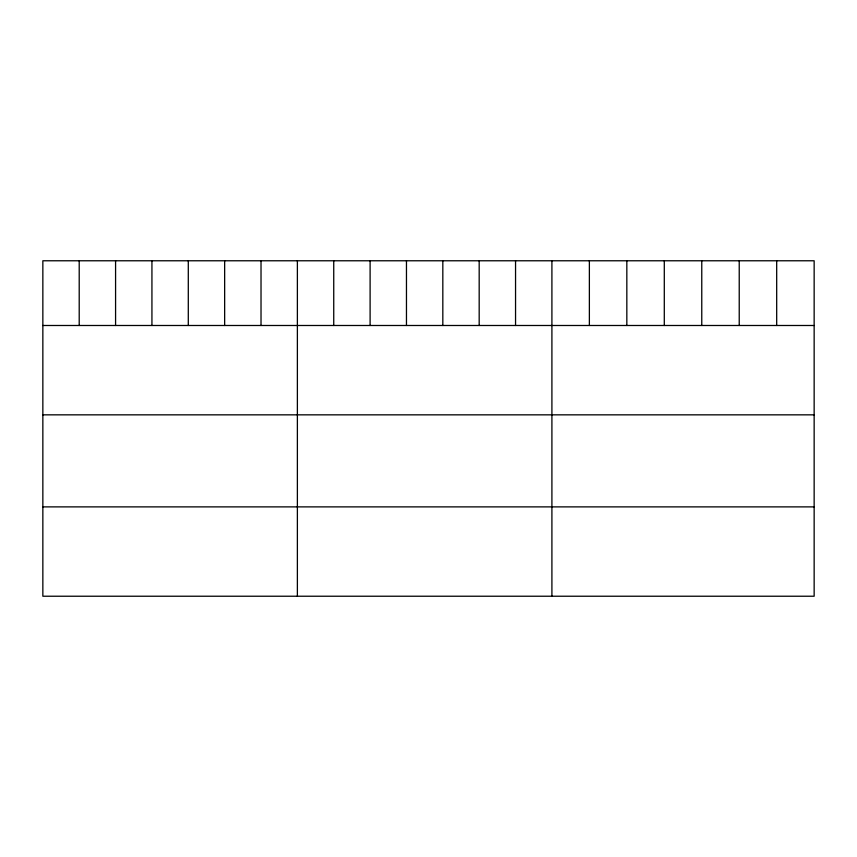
<?xml version="1.0" encoding="UTF-8"?>
<svg xmlns="http://www.w3.org/2000/svg" width="857" height="857" viewBox="0 0 857 857"><rect width="100%" height="100%" fill="white"/><g stroke="black" fill="none" stroke-linecap="round" stroke-linejoin="round"><path stroke-width="1.29" d="M814.15 325.489L814.15 596.226L42.85 596.226L42.85 260.774L814.15 260.774L814.15 325.489L42.85 325.489M42.85 414.842L814.15 414.842M42.85 506.883L814.15 506.883M776.688 260.774L776.688 325.489M739.227 260.774L739.227 325.489M701.765 260.774L701.765 325.489M664.293 260.774L664.293 325.489M626.831 260.774L626.831 325.489M589.37 260.774L589.37 325.489M551.908 260.774L551.908 596.226M515.55 260.774L515.55 325.489M479.181 260.774L479.181 325.489M442.823 260.774L442.823 325.489M406.464 260.774L406.464 325.489M370.106 260.774L370.106 325.489M333.737 260.774L333.737 325.489M297.379 260.774L297.379 596.226M261.021 260.774L261.021 325.489M224.652 260.774L224.652 325.489M188.294 260.774L188.294 325.489M151.935 260.774L151.935 325.489M115.577 260.774L115.577 325.489M79.208 260.774L79.208 325.489"/></g></svg>
